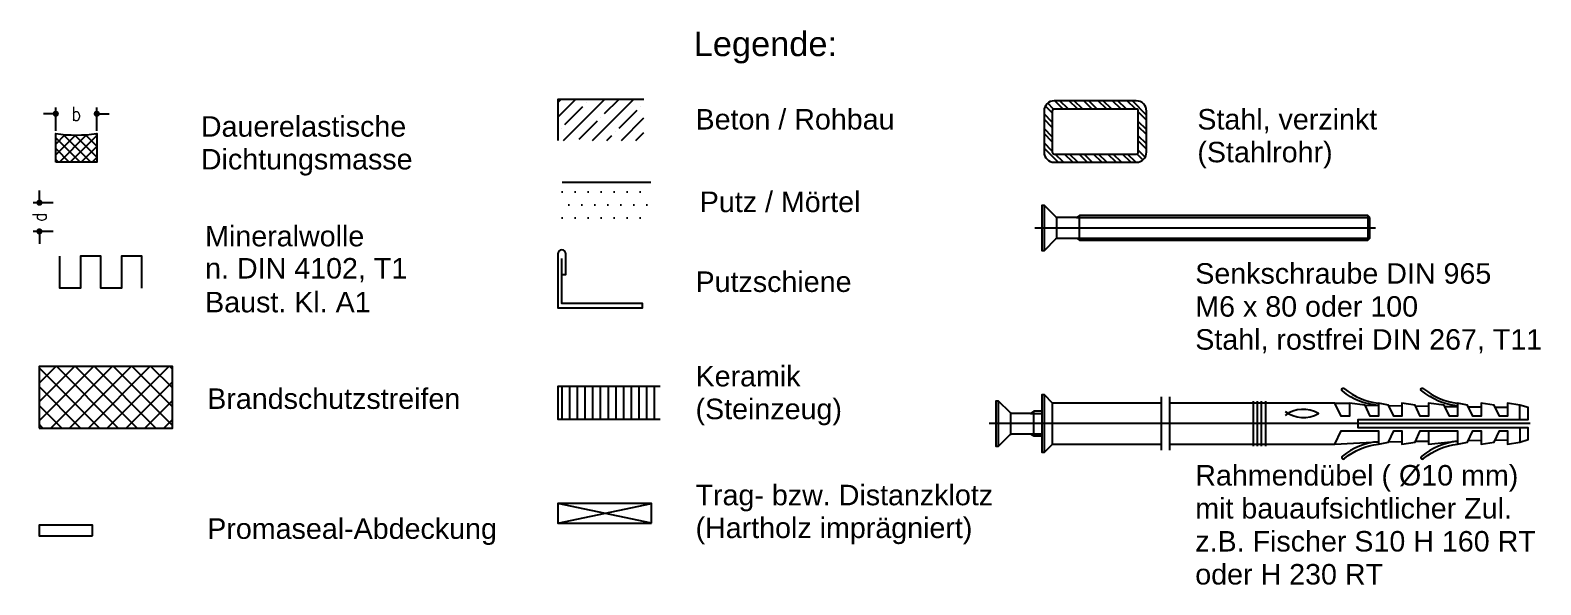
# Model space of a CAD drawing. Extents: x 11 to 197, y 21 to 259.
# Drawn here: x 12.9 to 197.1, y 20.8 to 88.5 of the extents above; entities that cross this region are included whole.
import ezdxf

# ---------------------------------------------------------------- set-up
doc = ezdxf.new("R2010")
doc.units = 0
doc.header["$LTSCALE"] = 6
doc.linetypes.add('AUSGEZOGEN', pattern=[0])
doc.linetypes.add('CENTER', pattern=[50.8, 31.75, -6.35, 6.35, -6.35])
doc.layers.get('0').update_dxf_attribs({"color": 4, "linetype": 'CONTINUOUS'})
doc.layers.get('Defpoints').update_dxf_attribs({"linetype": 'CONTINUOUS'})
for name, color, linetype in [('01TXT', 7, 'CONTINUOUS'), ('CENT_25', 2, 'CENTER'), ('CONST18', 3, 'AUSGEZOGEN'), ('CONST25', 2, 'CONTINUOUS'), ('CONST35', 7, 'CONTINUOUS'), ('DICHT_PAR', 3, 'CONTINUOUS'), ('LLMASSE', 7, 'AUSGEZOGEN')]:
    doc.layers.add(name, color=color, linetype=linetype)
doc.styles.add('SIM80S00', font='simplex.shx', dxfattribs={"width": 0.8})
doc.styles.add('SWISS', font='swiss.ttf')
doc.styles.add('SWISSL', font='swissl.ttf')
doc.dimstyles.new('BEM_DOC_2', dxfattribs={"dimscale": 0.5, "dimtxt": 3.4, "dimasz": 1.5, "dimexe": 1.5, "dimexo": 0.6, "dimgap": 1.5, "dimtad": 0, "dimlfac": 2, "dimdsep": 46, "dimtxsty": 'SIM80S00', "dimblk": 'PUNKT', "dimcen": 0, "dimclrd": 3, "dimclre": 3, "dimclrt": 3, "dimadec": 0, "dimazin": 0, "dimtfac": 0.7, "dimtofl": 0, "dimtmove": 2, "dimatfit": 3, "dimldrblk": 'PUNKT', "dimfxl": 1, "dimtolj": 1, "dimarcsym": 0})

# ---------------------------------------------------------------- blocks, each defined once
blk = doc.blocks.new('B-LL199021')
at = {"layer": 'DICHT_PAR'}
blk.add_lwpolyline([(0, 0), (32.5, 0), (32.5, 15), (0, 15)], close=True, dxfattribs=at)
blk = doc.blocks.new('PUNKT')
at = {"color": 0, "linetype": 'CONTINUOUS'}
blk.add_line((-0.5, 0), (-1, 0), dxfattribs=at)
at = {"color": 0, "linetype": 'CONTINUOUS', "const_width": 0.5}
blk.add_lwpolyline([(-0.25, 0, 1), (0.25, 0, 1)], format="xyb", close=True, dxfattribs=at)
blk = doc.blocks.new('*D25')
at = {"layer": 'Defpoints', "color": 0, "transparency": 16777216}
for p in [(21.03, 78.29), (16.03, 75.89), (21.03, 75.89)]:
    blk.add_point(p, dxfattribs=at)
at = {"layer": 'LLMASSE', "color": 3, "lineweight": -2, "transparency": 16777216}
for p, q in [((15.28, 78.29), (14.53, 78.29)), ((16.03, 76.19), (16.03, 79.04)), ((21.03, 76.19), (21.03, 79.04)), ((21.78, 78.29), (22.53, 78.29))]:
    blk.add_line(p, q, dxfattribs=at)
at = {"layer": 'LLMASSE', "color": 3, "lineweight": -2, "transparency": 16777216, "xscale": 0.75, "yscale": 0.75, "zscale": 0.75}
blk.add_blockref('PUNKT', (16.03, 78.29), dxfattribs=at)
at = {"layer": 'LLMASSE', "color": 3, "lineweight": -2, "transparency": 16777216, "xscale": 0.75, "yscale": 0.75, "zscale": 0.75, "rotation": 180}
blk.add_blockref('PUNKT', (21.03, 78.29), dxfattribs=at)
at = {"layer": 'LLMASSE', "color": 3, "transparency": 16777216, "insert": (18.53, 78.29), "char_height": 1.7, "attachment_point": 5, "style": 'SIM80S00'}
blk.add_mtext('\\A1;b', dxfattribs=at)
blk = doc.blocks.new('*D26')
at = {"layer": 'Defpoints', "color": 0, "transparency": 16777216}
for p in [(16.03, 67.44), (14.03, 63.94), (16.03, 63.94)]:
    blk.add_point(p, dxfattribs=at)
at = {"layer": 'LLMASSE', "color": 3, "lineweight": -2, "transparency": 16777216}
for p, q in [((14.03, 68.19), (14.03, 68.94)), ((15.73, 67.44), (13.28, 67.44)), ((15.73, 63.94), (13.28, 63.94)), ((14.03, 63.19), (14.03, 62.44))]:
    blk.add_line(p, q, dxfattribs=at)
at = {"layer": 'LLMASSE', "color": 3, "lineweight": -2, "transparency": 16777216, "xscale": 0.75, "yscale": 0.75, "zscale": 0.75}
for p, rotation in [((14.03, 67.44), 270), ((14.03, 63.94), 90)]:
    blk.add_blockref('PUNKT', p, dxfattribs=dict(at, rotation=rotation))
at = {"layer": 'LLMASSE', "color": 3, "transparency": 16777216, "insert": (14.03, 65.69), "char_height": 1.7, "attachment_point": 5, "rotation": 90, "style": 'SIM80S00'}
blk.add_mtext('\\A1;d', dxfattribs=at)
blk = doc.blocks.new('*X21')
for p, q in [((14, 32.38), (20.62, 39)), ((14, 34.68), (18.32, 39)), ((14, 36.98), (16.02, 39)), ((21.36, 31.5), (14, 38.86)), ((15.41, 31.5), (22.91, 39)), ((23.65, 31.5), (16.15, 39)), ((17.71, 31.5), (25.21, 39)), ((25.95, 31.5), (18.45, 39)), ((20.01, 31.5), (27.51, 39)), ((28.25, 31.5), (20.75, 39)), ((22.31, 31.5), (29.81, 39)), ((30.25, 31.8), (23.05, 39)), ((30.25, 34.1), (25.35, 39)), ((30.25, 36.39), (27.64, 39)), ((30.25, 38.69), (29.94, 39)), ((24.61, 31.5), (30.25, 37.14)), ((19.06, 31.5), (14, 36.56)), ((16.76, 31.5), (14, 34.26)), ((26.9, 31.5), (30.25, 34.85)), ((14.46, 31.5), (14, 31.96)), ((29.2, 31.5), (30.25, 32.55))]:
    blk.add_line(p, q)
blk = doc.blocks.new('*X20')
for p, q in [((51.26, 109.6), (51.66, 110)), ((51.45, 101.83), (58.2, 108.58)), ((58.2, 100.9), (51.51, 107.59)), ((51.54, 107.22), (54.32, 110)), ((51.62, 104.65), (56.97, 110)), ((58.2, 103.55), (51.75, 110)), ((58.2, 106.2), (54.4, 110)), ((58.2, 108.85), (57.05, 110)), ((56.45, 100), (51.62, 104.83)), ((52.27, 100), (58.2, 105.93)), ((54.92, 100), (58.2, 103.28)), ((53.8, 100), (51.5, 102.3)), ((57.57, 100), (58.2, 100.63))]:
    blk.add_line(p, q)
blk = doc.blocks.new('B-LL199035')
at = {"layer": 'DICHT_PAR'}
blk.add_lwpolyline([(0, 2.6), (0, 0), (13, 0), (13, 2.6)], close=True, dxfattribs=at)
blk = doc.blocks.new('*X16')
for p, q in [((21.49, 197.12), (23.22, 198.85)), ((21.49, 196.49), (22.49, 197.49)), ((22.84, 197.85), (23.84, 198.85)), ((23.98, 197.85), (24.98, 198.85)), ((24.61, 197.85), (25.61, 198.85)), ((25.75, 197.85), (26.75, 198.85)), ((26.38, 197.85), (27.38, 198.85)), ((27.52, 197.85), (28.35, 198.69)), ((27.97, 197.68), (28.69, 198.4)), ((27.99, 196.55), (28.99, 197.55)), ((21.49, 195.35), (22.49, 196.35)), ((21.49, 194.73), (22.49, 195.73)), ((27.99, 195.92), (28.99, 196.92)), ((27.99, 194.78), (28.99, 195.78)), ((21.49, 193.58), (22.49, 194.58)), ((21.49, 192.96), (22.49, 193.96)), ((27.99, 194.16), (28.99, 195.16)), ((27.99, 193.01), (28.99, 194.01)), ((21.49, 191.82), (22.49, 192.82)), ((21.49, 191.19), (22.49, 192.19)), ((27.99, 192.39), (28.99, 193.39)), ((27.99, 191.24), (28.99, 192.24)), ((27.99, 190.62), (28.99, 191.62)), ((21.49, 190.05), (22.49, 191.05)), ((21.49, 189.42), (22.49, 190.42)), ((27.99, 189.48), (28.99, 190.48)), ((27.99, 188.85), (28.99, 189.85)), ((21.49, 188.28), (22.49, 189.28)), ((21.49, 187.66), (22.49, 188.66)), ((27.25, 186.35), (28.99, 188.08)), ((27.99, 187.71), (28.99, 188.71)), ((21.77, 186.8), (22.5, 187.52)), ((22.11, 186.52), (22.95, 187.35)), ((23.09, 186.35), (24.09, 187.35)), ((23.72, 186.35), (24.72, 187.35)), ((24.86, 186.35), (25.86, 187.35)), ((25.48, 186.35), (26.48, 187.35)), ((26.63, 186.35), (27.63, 187.35))]:
    blk.add_line(p, q)
blk = doc.blocks.new('*X15')
for p, q in [((147.4, 153.75), (151.4, 153.75)), ((147.4, 152.8125), (151.4, 152.8125)), ((147.4, 151.875), (151.4, 151.875)), ((147.4, 150.9375), (151.4, 150.9375)), ((147.4, 150), (151.4, 150)), ((147.4, 149.0625), (151.4, 149.0625)), ((147.4, 148.125), (151.4, 148.125)), ((147.4, 147.1875), (151.4, 147.1875)), ((147.4, 146.25), (151.4, 146.25)), ((147.4, 145.3125), (151.4, 145.3125)), ((147.4, 144.375), (151.4, 144.375)), ((147.4, 143.4375), (151.4, 143.4375)), ((147.4, 142.5), (151.4, 142.5))]:
    blk.add_line(p, q)
blk = doc.blocks.new('*X17')
for p, q in [((13.98, 91.76), (16.72, 94.5)), ((13.98, 93.53), (14.95, 94.5)), ((18.12, 94.13), (18.12, 94.13)), ((13.98, 88.23), (18.98, 93.23)), ((15.47, 91.48), (17.68, 93.69)), ((13.98, 89.99), (14.58, 90.6)), ((15.03, 91.04), (15.03, 91.04)), ((17.24, 89.71), (18.98, 91.46)), ((13.98, 84.69), (18.98, 89.69)), ((14.14, 86.62), (16.35, 88.83)), ((16.79, 89.27), (16.79, 89.27)), ((15.91, 84.85), (18.12, 87.06)), ((18.56, 87.5), (18.56, 87.5)), ((16.82, 84), (18.98, 86.16)), ((15.47, 84.41), (15.47, 84.41)), ((18.59, 84), (18.98, 84.39))]:
    blk.add_line(p, q)

msp = doc.modelspace()

# ---------------------------------------------------------------- hatches: boundary and pattern name
at = {"layer": 'CONST35'}
h = msp.add_hatch(dxfattribs=at)
h.set_pattern_fill('DOTS', color=256, style=0)
h.set_pattern_definition([(0, (0, 8.4497), (0.79375, 1.5875), [0, -1.5875])])
h.paths.add_polyline_path([(88.6156, 69.8937), (77.7656, 69.8937), (77.7656, 64.9449), (88.6156, 64.9449)])

# ---------------------------------------------------------------- linework, layer by layer
at = {"layer": 'CENT_25'}
msp.add_line((135.4422, 64.3662), (176.9922, 64.3662), dxfattribs=at)
for points in [[(150.8422, 43.7412), (150.8422, 37.2412)], [(151.8422, 43.7412), (151.8422, 37.2412)], [(195.8422, 40.4912), (129.8422, 40.4912)]]:
    msp.add_lwpolyline(points, dxfattribs=at)
at = {"layer": 'CONST18'}
for p, q in [((134.8922, 41.7412), (136.2922, 41.7412)), ((134.8922, 39.2412), (136.2922, 39.2412))]:
    msp.add_line(p, q, dxfattribs=at)
msp.add_lwpolyline([(165.9422, 41.9851, 0.30155906), (170.0422, 41.7351, 0.30155906), (165.9422, 41.4851)], format="xyb", dxfattribs=at)
at = {"layer": 'CONST25'}
for points in [[(176.0422, 65.8662), (176.0422, 62.8662)], [(130.9922, 37.7412), (130.9922, 43.2412)], [(150.8422, 42.9912), (137.5922, 42.9912), (136.5922, 43.9912), (136.2922, 43.9912), (136.2922, 36.9912), (136.5922, 36.9912), (137.5922, 37.9912), (150.8422, 37.9912)], [(136.5922, 36.9912), (136.5922, 43.9912)], [(137.5922, 37.9912), (137.5922, 42.9912)], [(183.4422, 39.5912), (186.9922, 39.5912), (186.9922, 37.9912), (188.2025, 38.2412), (188.8422, 39.5912), (189.8422, 39.5912), (189.8422, 37.9912), (191.4525, 38.2412), (192.0922, 39.5912), (193.0922, 39.5912), (193.0922, 37.9912), (194.5922, 38.2412), (195.5922, 38.5396), (195.5922, 39.9912), (174.8422, 39.9912), (174.8422, 40.9912), (195.5922, 40.9912), (195.5922, 42.4428), (194.5922, 42.7412), (193.0922, 42.9912), (193.0922, 41.3912), (192.0922, 41.3912), (191.4525, 42.7412), (189.8422, 42.9912), (189.8422, 41.3912), (188.8422, 41.3912), (188.2025, 42.7412), (186.9922, 42.9912), (186.9922, 41.3912), (185.9922, 41.3912), (185.3525, 42.7412), (183.4422, 42.9912), (183.4422, 41.3912), (182.4422, 41.3912), (181.8025, 42.7412), (180.1922, 42.9912), (180.1922, 41.3912), (179.1922, 41.3912), (178.5525, 42.7412), (177.3422, 42.9912), (177.3422, 41.3912), (176.3422, 41.3912), (175.7025, 42.7412), (173.7922, 42.9912), (173.7922, 41.3912), (172.7922, 41.3912), (172.034, 42.9912), (151.8422, 42.9912)], [(162.0922, 37.7412), (162.0922, 43.2412)], [(162.5922, 37.7412), (162.5922, 43.2412)], [(163.0922, 37.7412), (163.0922, 43.2412)], [(163.5922, 37.7412), (163.5922, 43.2412)], [(172.034, 42.9912), (173.7922, 42.9912)], [(175.7025, 42.7412), (177.3422, 42.7166)], [(178.5729, 42.6982), (180.1922, 42.6739)], [(181.8462, 42.649), (183.4422, 42.6251)], [(185.4216, 42.5954), (186.9922, 42.5718)], [(188.292, 42.5523), (189.8422, 42.5291)], [(191.5653, 42.5032), (193.0922, 42.4803)], [(194.5922, 40.9912), (194.5922, 42.7412)], [(132.4922, 39.2143), (132.4922, 41.7682)], [(135.2922, 38.9912), (135.2922, 41.9912)], [(151.8422, 37.9912), (172.034, 37.9912), (172.7922, 39.5912), (177.3422, 39.5912), (177.3422, 37.9912), (178.5525, 38.2412), (179.1922, 39.5912), (180.1922, 39.5912), (180.1922, 37.9912), (181.8025, 38.2412), (182.4422, 39.5912), (183.4422, 39.5912), (183.4422, 37.9912), (186.9541, 38.3391)], [(194.5922, 39.9912), (194.5922, 38.2412)], [(172.034, 37.9912), (177.3422, 38.2658)], [(178.5729, 38.2843), (180.1922, 38.3086)], [(181.8462, 38.3334), (183.4422, 38.3573)], [(188.292, 38.4301), (189.8422, 38.4533)], [(191.5653, 38.4792), (193.0922, 38.5021)]]:
    msp.add_lwpolyline(points, dxfattribs=at)
for points in [[(177.3422, 42.7166, -0.16322078), (172.9697, 44.4711, -1.32708046), (173.1922, 44.7412, 0.14601278), (177.3422, 42.9912)], [(186.9541, 42.6433, -0.14601278), (182.6197, 44.4711, -1.32708046), (182.8422, 44.7412, 0.14601278), (186.9922, 42.9912)], [(136.2922, 41.9912), (135.2922, 41.9912), (134.8922, 41.7412), (132.6165, 41.7412, -0.19891237), (132.4043, 41.8291), (130.9922, 43.2412), (130.6922, 43.2412), (130.6922, 37.7412), (130.9922, 37.7412), (132.4043, 39.1533, -0.19891237), (132.6165, 39.2412), (134.8922, 39.2412), (135.2922, 38.9912), (136.2922, 38.9912)], [(177.3422, 38.2658, 0.16322078), (172.9697, 36.5114, 1.32708046), (173.1922, 36.2412, -0.14601278), (177.3422, 37.9912)], [(186.9541, 38.3391, 0.14601278), (182.6197, 36.5114, 1.32708046), (182.8422, 36.2412, -0.14601278), (186.9922, 37.9912)]]:
    msp.add_lwpolyline(points, format="xyb", dxfattribs=at)
at = {"layer": 'CONST35'}
for p, q in [((140.4922, 65.6162), (176.2922, 65.6162)), ((140.4922, 63.1162), (176.2922, 63.1162))]:
    msp.add_line(p, q, dxfattribs=at)
for points in [[(87.7512, 80.0449), (77.25, 80.0449), (77.25, 75.0449)], [(88.6156, 69.8937), (77.7656, 69.8937)], [(136.5922, 61.6162), (136.5922, 67.1162)], [(138.0922, 63.0893), (138.0922, 65.6432)], [(140.8922, 62.8662), (140.8922, 65.8662)], [(26.5422, 57.013), (26.5422, 60.913), (24.0422, 60.913), (24.0422, 57.013), (21.5422, 57.013), (21.5422, 60.913), (19.0422, 60.913), (19.0422, 57.013), (16.5422, 57.013), (16.5422, 60.9177)], [(77.75, 58.6773), (78.25, 58.6773), (78.25, 61.2273)], [(89.75, 45.0273), (77.25, 45.0273), (77.25, 41.0273), (89.75, 41.0273)]]:
    msp.add_lwpolyline(points, dxfattribs=at)
for points in [[(147.8, 79.8674), (137.8, 79.8674, 0.41421356), (136.55, 78.6174), (136.55, 73.6174, 0.41421356), (137.8, 72.3674), (147.8, 72.3674, 0.41421356), (149.05, 73.6174), (149.05, 78.6174, 0.41421356)], [(147.8, 78.8674), (137.8, 78.8674, 0.41421356), (137.55, 78.6174), (137.55, 73.6174, 0.41421356), (137.8, 73.3674), (147.8, 73.3674, 0.41421356), (148.05, 73.6174), (148.05, 78.6174, 0.41421356)], [(16.0266, 72.3946), (16.0266, 75.8946, 0.08392022), (21.0266, 75.8946), (21.0266, 72.3946)], [(176.2922, 65.6162), (176.0422, 65.8662), (140.8922, 65.8662), (140.4922, 65.6162), (138.2165, 65.6162, -0.19891237), (138.0043, 65.7041), (136.5922, 67.1162), (136.2922, 67.1162), (136.2922, 61.6162), (136.5922, 61.6162), (138.0043, 63.0283, -0.19891237), (138.2165, 63.1162), (140.4922, 63.1162), (140.8922, 62.8662), (176.0422, 62.8662), (176.2922, 63.1162)]]:
    msp.add_lwpolyline(points, format="xyb", close=True, dxfattribs=at)
msp.add_lwpolyline([(78.25, 61.1773, 1), (77.25, 61.1773), (77.25, 54.6273), (87.6, 54.6273), (87.6, 55.1273), (77.75, 55.1273), (77.75, 60.6273)], format="xyb", dxfattribs=at)
at = {"layer": 'CONST35', "linetype": 'Continuous'}
msp.add_lwpolyline([(88.6988, 28.3273), (88.6988, 30.7473), (77.25, 30.7473), (77.25, 28.3273)], close=True, dxfattribs=at)
for points in [[(77.25, 28.3273), (88.6988, 30.7473)], [(88.6988, 28.3273), (77.25, 30.7473)]]:
    msp.add_lwpolyline(points, dxfattribs=at)

# ---------------------------------------------------------------- block references
at = {"xscale": 0.5, "yscale": 0.5, "zscale": 0.5}
msp.add_blockref('B-LL199021', (14, 39.9497), dxfattribs=at)
at = {"xscale": 0.5, "yscale": 0.5, "zscale": 0.5, "rotation": 180}
msp.add_blockref('B-LL199035', (20.5, 28.1049), dxfattribs=at)
at = {"layer": 'CONST18', "xscale": 0.5, "yscale": 0.5, "zscale": 0.5, "rotation": 270}
msp.add_blockref('*X20', (-33.9734, 101.4946), dxfattribs=at)
at = {"layer": 'CONST35', "xscale": -1, "rotation": 270}
msp.add_blockref('*X17', (-6.75, 61.0649), dxfattribs=at)
at = {"layer": 'CONST35'}
for name, p, rotation in [('*X16', (335.4, 50.8824), 90), ('*X15', (-64.75, 192.4273), 270)]:
    msp.add_blockref(name, p, dxfattribs=dict(at, rotation=rotation))
msp.add_blockref('*X21', (0, 8.4497), dxfattribs=at)

# ---------------------------------------------------------------- texts
at = {"layer": '01TXT', "color": 40, "style": 'SWISS'}
msp.add_text('Legende:', height=3, dxfattribs=at).set_placement((93.8289, 85.3225))
at = {"layer": '01TXT', "color": 1, "style": 'SWISSL'}
for s, p in [('Dauerelastische', (33.7266, 75.4946)), ('Beton / Rohbau', (94.05, 76.3674)), ('Stahl, verzinkt ', (155.25, 76.3674)), ('Dichtungsmasse', (33.7266, 71.4946)), ('(Stahlrohr)', (155.25, 72.3674)), ('Putz / Mörtel', (94.5656, 66.2937)), ('Mineralwolle', (34.2422, 62.113)), ('n. DIN 4102, T1', (34.2422, 58.188)), ('Putzschiene', (94.05, 56.5497)), ('Senkschraube DIN 965', (154.9922, 57.5601)), ('Baust. Kl. A1', (34.2422, 54.063)), ('M6 x 80 oder 100', (154.9922, 53.5351)), ('Stahl, rostfrei DIN 267, T11', (154.9922, 49.5101)), ('Keramik', (94.05, 45.0273)), ('Brandschutzstreifen', (34.5, 42.2841)), ('(Steinzeug)', (94.05, 41.0273)), ('Rahmendübel ( %%c10 mm)', (154.9922, 32.9351)), ('Trag- bzw. Distanzklotz ', (94.05, 30.5273)), ('mit bauaufsichtlicher Zul.', (154.9922, 28.9101)), ('Promaseal-Abdeckung', (34.5, 26.4273)), ('(Hartholz imprägniert)', (94.05, 26.5273)), ('z.B. Fischer S10 H 160 RT', (154.9922, 24.8851)), ('oder H 230 RT', (154.9922, 20.8601))]:
    msp.add_text(s, height=2.5, dxfattribs=at).set_placement(p)

# ---------------------------------------------------------------- dimensions: what is measured, and where the dimension line sits
at = {"layer": 'LLMASSE', "color": 3}
dim = msp.add_linear_dim(base=(21.0266, 78.2946), p1=(16.0266, 75.8946), p2=(21.0266, 75.8946), text='b', dimstyle='BEM_DOC_2', override={"dimtix": 1}, dxfattribs=at)
dim.commit()
dim.dimension.update_dxf_attribs({"geometry": '*D25', "text_midpoint": (18.5266, 78.2946)})
dim = msp.add_linear_dim(base=(14.0266, 63.9448), p1=(16.0266, 67.4448), p2=(16.0266, 63.9448), angle=90, text='d', dimstyle='BEM_DOC_2', override={"dimtix": 1}, dxfattribs=at)
dim.commit()
dim.dimension.update_dxf_attribs({"geometry": '*D26', "text_midpoint": (14.0266, 65.6948)})

doc.saveas('drawing.dxf')
